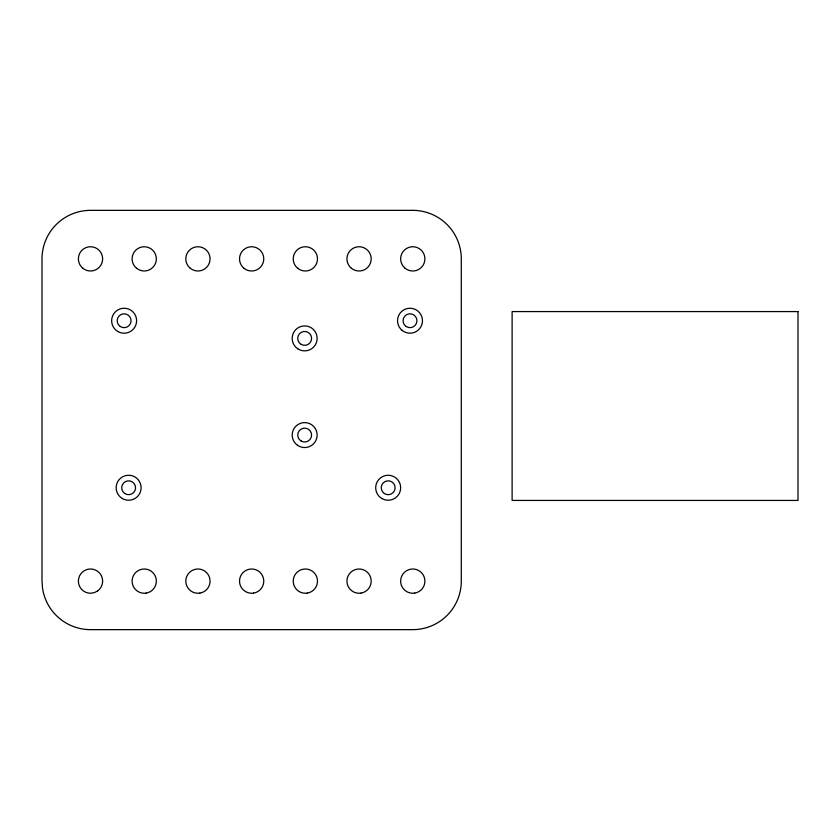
<?xml version="1.0" encoding="UTF-8"?>
<svg xmlns="http://www.w3.org/2000/svg" width="840" height="840" viewBox="0 0 840 840"><rect width="100%" height="100%" fill="white"/><g stroke="black" fill="none" stroke-linecap="round" stroke-linejoin="round"><path stroke-width="1.26" d="M97.639 590.94L94.258 592.662L90.51 593.26A12.128 12.128 0 0 1 79.706 586.635L78.981 584.881A12.128 12.128 0 0 1 90.51 569.005L92.411 569.153A12.128 12.128 0 0 1 100.328 574.004L101.314 575.621A12.128 12.128 0 0 1 97.639 590.94M146.118 593.114L144.228 593.26A12.128 12.128 0 0 1 133.413 586.635L132.689 584.881A12.128 12.128 0 0 1 144.228 569.005L146.118 569.153A12.128 12.128 0 0 1 154.035 574.004L155.032 575.621A12.128 12.128 0 0 1 146.118 593.114M199.836 593.114L197.935 593.26A12.128 12.128 0 0 1 187.131 586.635L186.396 584.881A12.128 12.128 0 0 1 197.935 569.005L199.836 569.153A12.128 12.128 0 0 1 207.743 574.004L208.74 575.621A12.128 12.128 0 0 1 199.836 593.114M253.544 593.114L251.643 593.26A12.128 12.128 0 0 1 240.839 586.635L240.114 584.881A12.128 12.128 0 0 1 251.643 569.005L253.544 569.153A12.128 12.128 0 0 1 261.461 574.004L262.447 575.621A12.128 12.128 0 0 1 253.544 593.114M307.251 593.114L305.351 593.26A12.128 12.128 0 0 1 294.546 586.635L293.822 584.881A12.128 12.128 0 0 1 305.351 569.005L307.251 569.153A12.128 12.128 0 0 1 315.168 574.004L316.166 575.621A12.128 12.128 0 0 1 307.251 593.114M360.959 593.114L359.069 593.26A12.128 12.128 0 0 1 348.264 586.635L347.529 584.881A12.128 12.128 0 0 1 359.069 569.005L360.959 569.153A12.128 12.128 0 0 1 368.876 574.004L369.873 575.621A12.128 12.128 0 0 1 360.959 593.114M414.677 593.114L412.776 593.26A12.128 12.128 0 0 1 401.971 586.635L401.237 584.881A12.128 12.128 0 0 1 412.776 569.005L414.677 569.153A12.128 12.128 0 0 1 422.583 574.004L423.581 575.621A12.128 12.128 0 0 1 414.677 593.114M412.776 210.357L90.51 210.357A48.51 48.51 0 0 0 42 258.867L42 581.133L42.599 588.693A48.531 48.531 0 0 0 90.51 629.643L412.776 629.643A48.531 48.531 0 0 0 461.286 581.101L461.286 258.867A48.51 48.51 0 0 0 412.776 210.357M798 311.577L512.117 311.577L512.117 500.43L798 500.43L798 311.577M405.143 268.296A12.128 12.128 0 0 0 424.757 260.767A12.128 12.128 0 0 0 408.429 247.548A12.128 12.128 0 0 0 405.143 268.296M351.435 268.296A12.128 12.128 0 0 0 371.049 260.767A12.128 12.128 0 0 0 354.721 247.548A12.128 12.128 0 0 0 351.435 268.296M120.288 326.498A6.93 6.93 0 0 0 131.04 321.153A6.93 6.93 0 0 0 121.044 314.517A6.93 6.93 0 0 0 120.288 326.498M297.728 268.296A12.128 12.128 0 0 0 317.331 260.767A12.128 12.128 0 0 0 301.004 247.548A12.128 12.128 0 0 0 297.728 268.296M117.883 331.527A12.474 12.474 0 0 0 136.605 320.723A12.474 12.474 0 0 0 117.883 309.918A12.474 12.474 0 0 0 117.883 331.527M124.793 493.521A6.93 6.93 0 0 0 135.544 488.177A6.93 6.93 0 0 0 125.549 481.541A6.93 6.93 0 0 0 124.793 493.521M297.748 348.779A12.474 12.474 0 0 0 317.111 339.192A12.474 12.474 0 0 0 299.135 327.212A12.474 12.474 0 0 0 297.748 348.779M301.193 441.074A6.93 6.93 0 0 0 311.588 435.078A6.93 6.93 0 0 0 301.193 429.072A6.93 6.93 0 0 0 301.193 441.074M122.388 498.55A12.474 12.474 0 0 0 141.109 487.746A12.474 12.474 0 0 0 122.388 476.942A12.474 12.474 0 0 0 122.388 498.55M244.01 268.296A12.128 12.128 0 0 0 263.623 260.767A12.128 12.128 0 0 0 247.296 247.548A12.128 12.128 0 0 0 244.01 268.296M82.877 268.296A12.128 12.128 0 0 0 102.49 260.767A12.128 12.128 0 0 0 86.163 247.548A12.128 12.128 0 0 0 82.877 268.296M301.193 344.4A6.93 6.93 0 0 0 311.588 338.394A6.93 6.93 0 0 0 301.193 332.388A6.93 6.93 0 0 0 301.193 344.4M297.423 445.231A12.474 12.474 0 0 0 317.079 436.254A12.474 12.474 0 0 0 299.481 423.728A12.474 12.474 0 0 0 297.423 445.231M190.302 268.296A12.128 12.128 0 0 0 209.916 260.767A12.128 12.128 0 0 0 193.589 247.548A12.128 12.128 0 0 0 190.302 268.296M136.595 268.296A12.128 12.128 0 0 0 156.198 260.767A12.128 12.128 0 0 0 139.881 247.548A12.128 12.128 0 0 0 136.595 268.296M381.938 498.55A12.474 12.474 0 0 0 400.649 487.746A12.474 12.474 0 0 0 381.938 476.942A12.474 12.474 0 0 0 381.938 498.55M402.15 330.414A12.474 12.474 0 0 0 422.32 322.675A12.474 12.474 0 0 0 405.531 309.078A12.474 12.474 0 0 0 402.15 330.414M384.342 493.521A6.93 6.93 0 0 0 395.094 488.177A6.93 6.93 0 0 0 385.088 481.541A6.93 6.93 0 0 0 384.342 493.521M406.171 326.498A6.93 6.93 0 0 0 416.923 321.153A6.93 6.93 0 0 0 406.928 314.517A6.93 6.93 0 0 0 406.171 326.498"/></g></svg>
